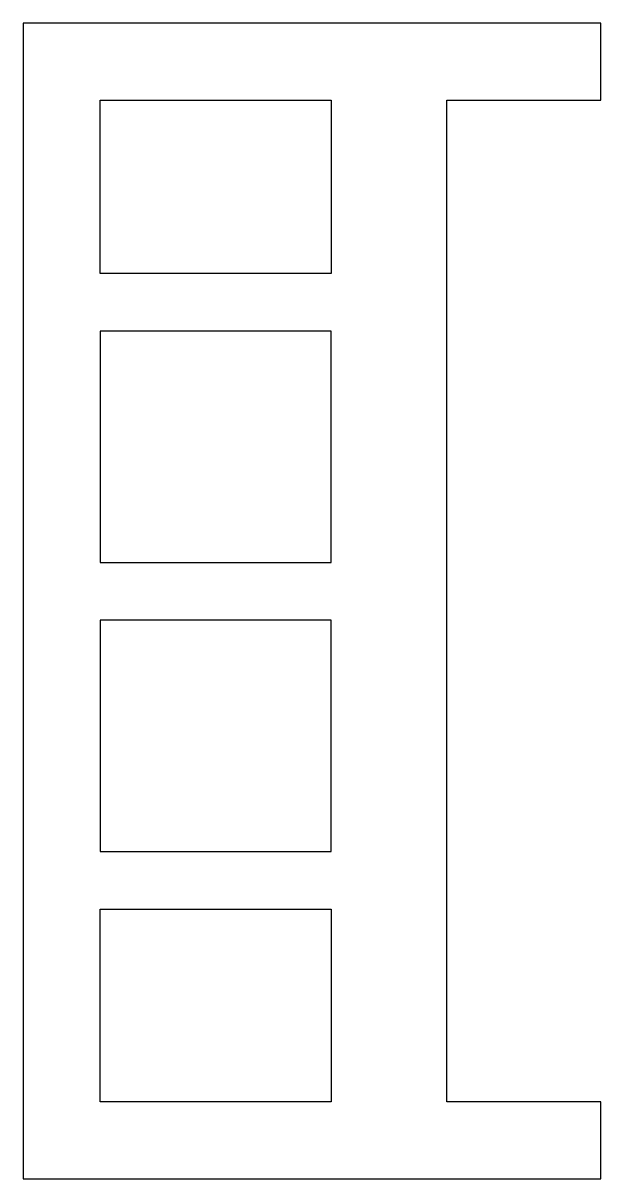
# Model space of a CAD drawing. Extents: x -25 to -10, y 150 to 180.
import ezdxf

# ---------------------------------------------------------------- set-up
doc = ezdxf.new("R2010")
doc.units = 0
doc.header["$MEASUREMENT"] = 0
doc.layers.add('Sketch4', color=7, linetype='Continuous')

msp = doc.modelspace()

# ---------------------------------------------------------------- linework, layer by layer
at = {"layer": 'Sketch4'}
for p, q in [((-10.05, 180, 2.99), (-25, 180, 2.99)), ((-25, 180, 2.99), (-25, 179.9, 2.99)), ((-10, 180, 2.99), (-10.05, 180, 2.99)), ((-10, 178, 2.99), (-10, 180, 2.99)), ((-25, 179.9, 2.99), (-25, 150, 2.99)), ((-23, 178, 2.99), (-22.98, 178, 2.99)), ((-23, 173.515, 2.99), (-23, 178, 2.99)), ((-22.98, 178, 2.99), (-17, 178, 2.99)), ((-17, 178, 2.99), (-17, 177.985, 2.99)), ((-17, 177.985, 2.99), (-17, 173.5, 2.99)), ((-14, 178, 2.99), (-13.987, 178, 2.99)), ((-14, 152.087, 2.99), (-14, 178, 2.99)), ((-13.987, 178, 2.99), (-10, 178, 2.99)), ((-23, 173.5, 2.99), (-23, 173.515, 2.99)), ((-17.02, 173.5, 2.99), (-23, 173.5, 2.99)), ((-17, 173.5, 2.99), (-17.02, 173.5, 2.99)), ((-23, 172, 2.99), (-23, 166.02, 2.99)), ((-22.98, 172, 2.99), (-23, 172, 2.99)), ((-17, 172, 2.99), (-22.98, 172, 2.99)), ((-17, 171.98, 2.99), (-17, 172, 2.99)), ((-17, 166, 2.99), (-17, 171.98, 2.99)), ((-23, 166.02, 2.99), (-23, 166, 2.99)), ((-23, 166, 2.99), (-17.02, 166, 2.99)), ((-17.02, 166, 2.99), (-17, 166, 2.99)), ((-22.98, 164.5, 2.99), (-23, 164.5, 2.99)), ((-23, 164.5, 2.99), (-23, 158.52, 2.99)), ((-17, 164.5, 2.99), (-22.98, 164.5, 2.99)), ((-17, 164.48, 2.99), (-17, 164.5, 2.99)), ((-17, 158.5, 2.99), (-17, 164.48, 2.99)), ((-23, 158.52, 2.99), (-23, 158.5, 2.99)), ((-23, 158.5, 2.99), (-17.02, 158.5, 2.99)), ((-17.02, 158.5, 2.99), (-17, 158.5, 2.99)), ((-23, 152.017, 2.99), (-23, 157, 2.99)), ((-23, 157, 2.99), (-22.98, 157, 2.99)), ((-22.98, 157, 2.99), (-17, 157, 2.99)), ((-17, 157, 2.99), (-17, 156.983, 2.99)), ((-17, 156.983, 2.99), (-17, 152, 2.99)), ((-23, 152, 2.99), (-23, 152.017, 2.99)), ((-17.02, 152, 2.99), (-23, 152, 2.99)), ((-17, 152, 2.99), (-17.02, 152, 2.99)), ((-14, 152, 2.99), (-14, 152.087, 2.99)), ((-10.013, 152, 2.99), (-14, 152, 2.99)), ((-10, 152, 2.99), (-10.013, 152, 2.99)), ((-10, 150, 2.99), (-10, 152, 2.99)), ((-25, 150, 2.99), (-24.95, 150, 2.99)), ((-24.95, 150, 2.99), (-10, 150, 2.99))]:
    msp.add_line(p, q, dxfattribs=at)

doc.saveas('drawing.dxf')
